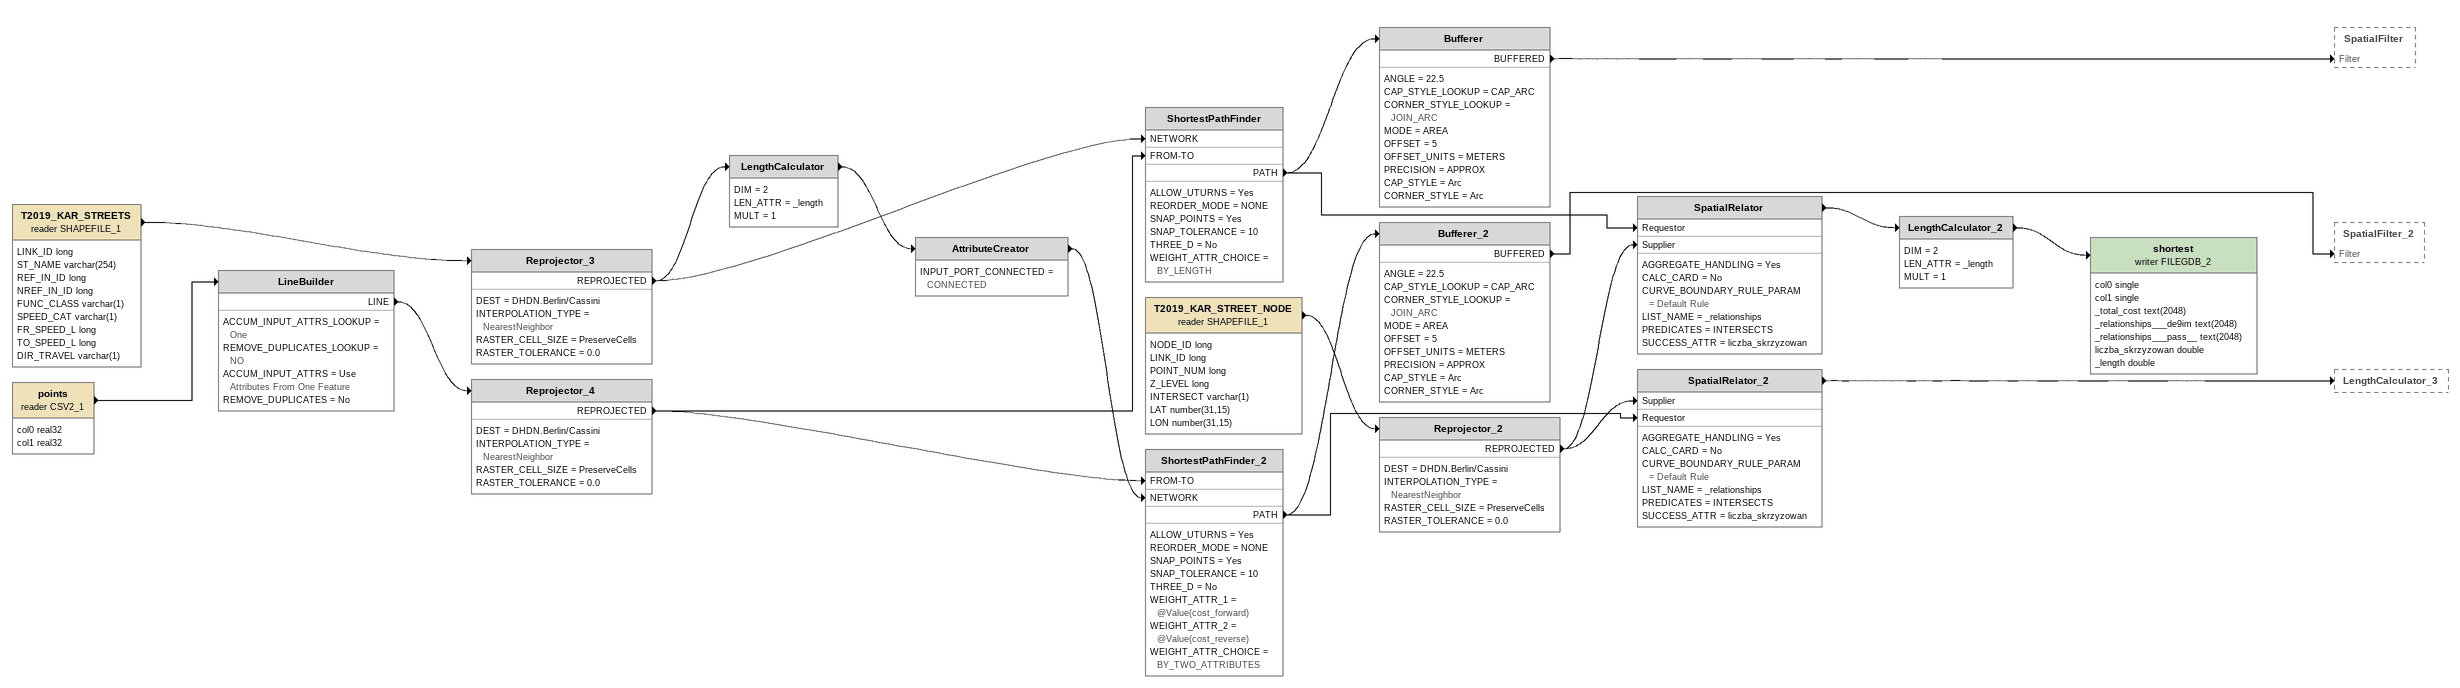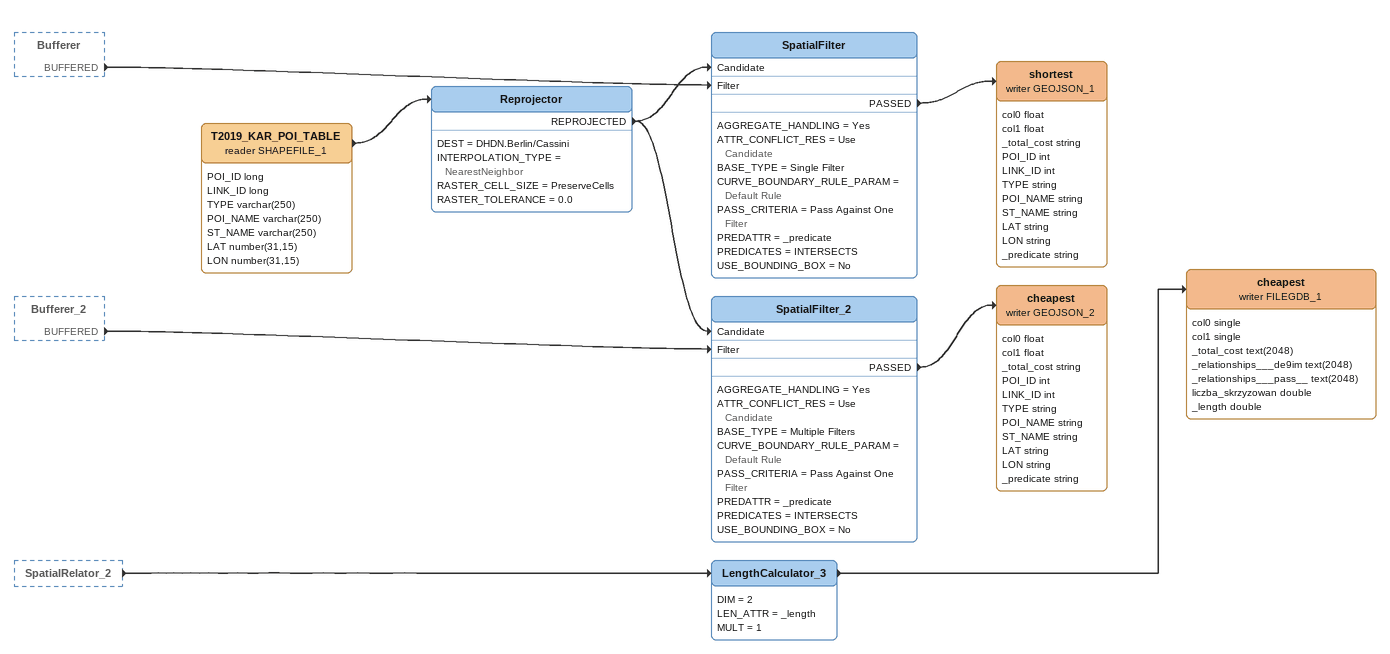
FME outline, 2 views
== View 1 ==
T2019_KAR_STREETS (reader SHAPEFILE_1)
    attributes: LINK_ID long, ST_NAME varchar(254), REF_IN_ID long, NREF_IN_ID long, FUNC_CLASS varchar(1), SPEED_CAT varchar(1), FR_SPEED_L long, TO_SPEED_L long, DIR_TRAVEL varchar(1)
    -> Reprojector_3
Reprojector_3
    DEST = DHDN.Berlin/Cassini
    INTERPOLATION_TYPE = NearestNeighbor
    RASTER_CELL_SIZE = PreserveCells
    RASTER_TOLERANCE = 0.0
    REPROJECTED -> ShortestPathFinder [NETWORK]
    REPROJECTED -> LengthCalculator
LengthCalculator
    DIM = 2
    LEN_ATTR = _length
    MULT = 1
    -> AttributeCreator
AttributeCreator
    INPUT_PORT_CONNECTED = CONNECTED
    -> ShortestPathFinder_2 [NETWORK]
points (reader CSV2_1)
    attributes: col0 real32, col1 real32
    -> LineBuilder
LineBuilder
    ACCUM_INPUT_ATTRS_LOOKUP = One
    REMOVE_DUPLICATES_LOOKUP = NO
    ACCUM_INPUT_ATTRS = Use Attributes From One Feature
    REMOVE_DUPLICATES = No
    LINE -> Reprojector_4
Reprojector_4
    DEST = DHDN.Berlin/Cassini
    INTERPOLATION_TYPE = NearestNeighbor
    RASTER_CELL_SIZE = PreserveCells
    RASTER_TOLERANCE = 0.0
    REPROJECTED -> ShortestPathFinder [FROM-TO]
    REPROJECTED -> ShortestPathFinder_2 [FROM-TO]
ShortestPathFinder
    ALLOW_UTURNS = Yes
    REORDER_MODE = NONE
    SNAP_POINTS = Yes
    SNAP_TOLERANCE = 10
    THREE_D = No
    WEIGHT_ATTR_CHOICE = BY_LENGTH
    PATH -> Bufferer
    PATH -> SpatialRelator [Requestor]
Bufferer
    ANGLE = 22.5
    CAP_STYLE_LOOKUP = CAP_ARC
    CORNER_STYLE_LOOKUP = JOIN_ARC
    MODE = AREA
    OFFSET = 5
    OFFSET_UNITS = METERS
    PRECISION = APPROX
    CAP_STYLE = Arc
    CORNER_STYLE = Arc
    BUFFERED -> SpatialFilter [Filter]
ShortestPathFinder_2
    ALLOW_UTURNS = Yes
    REORDER_MODE = NONE
    SNAP_POINTS = Yes
    SNAP_TOLERANCE = 10
    THREE_D = No
    WEIGHT_ATTR_1 = @Value(cost_forward)
    WEIGHT_ATTR_2 = @Value(cost_reverse)
    WEIGHT_ATTR_CHOICE = BY_TWO_ATTRIBUTES
    PATH -> Bufferer_2
    PATH -> SpatialRelator_2 [Requestor]
Bufferer_2
    ANGLE = 22.5
    CAP_STYLE_LOOKUP = CAP_ARC
    CORNER_STYLE_LOOKUP = JOIN_ARC
    MODE = AREA
    OFFSET = 5
    OFFSET_UNITS = METERS
    PRECISION = APPROX
    CAP_STYLE = Arc
    CORNER_STYLE = Arc
    BUFFERED -> SpatialFilter_2 [Filter]
T2019_KAR_STREET_NODE (reader SHAPEFILE_1)
    attributes: NODE_ID long, LINK_ID long, POINT_NUM long, Z_LEVEL long, INTERSECT varchar(1), LAT number(31,15), LON number(31,15)
    -> Reprojector_2
Reprojector_2
    DEST = DHDN.Berlin/Cassini
    INTERPOLATION_TYPE = NearestNeighbor
    RASTER_CELL_SIZE = PreserveCells
    RASTER_TOLERANCE = 0.0
    REPROJECTED -> SpatialRelator_2 [Supplier]
    REPROJECTED -> SpatialRelator [Supplier]
SpatialRelator
    AGGREGATE_HANDLING = Yes
    CALC_CARD = No
    CURVE_BOUNDARY_RULE_PARAM = Default Rule
    LIST_NAME = _relationships
    PREDICATES = INTERSECTS
    SUCCESS_ATTR = liczba_skrzyzowan
    -> LengthCalculator_2
LengthCalculator_2
    DIM = 2
    LEN_ATTR = _length
    MULT = 1
    -> shortest (writer FILEGDB_2)
shortest (writer FILEGDB_2)
    attributes: col0 single, col1 single, _total_cost text(2048), _relationships___de9im text(2048), _relationships___pass__ text(2048), liczba_skrzyzowan double, _length double
SpatialRelator_2
    AGGREGATE_HANDLING = Yes
    CALC_CARD = No
    CURVE_BOUNDARY_RULE_PARAM = Default Rule
    LIST_NAME = _relationships
    PREDICATES = INTERSECTS
    SUCCESS_ATTR = liczba_skrzyzowan
    -> LengthCalculator_3

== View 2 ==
Bufferer [outside]
    BUFFERED -> SpatialFilter [Filter]
Bufferer_2 [outside]
    BUFFERED -> SpatialFilter_2 [Filter]
SpatialRelator_2 [outside]
    -> LengthCalculator_3
LengthCalculator_3
    DIM = 2
    LEN_ATTR = _length
    MULT = 1
    -> cheapest (writer FILEGDB_1)
cheapest (writer FILEGDB_1)
    attributes: col0 single, col1 single, _total_cost text(2048), _relationships___de9im text(2048), _relationships___pass__ text(2048), liczba_skrzyzowan double, _length double
T2019_KAR_POI_TABLE (reader SHAPEFILE_1)
    attributes: POI_ID long, LINK_ID long, TYPE varchar(250), POI_NAME varchar(250), ST_NAME varchar(250), LAT number(31,15), LON number(31,15)
    -> Reprojector
Reprojector
    DEST = DHDN.Berlin/Cassini
    INTERPOLATION_TYPE = NearestNeighbor
    RASTER_CELL_SIZE = PreserveCells
    RASTER_TOLERANCE = 0.0
    REPROJECTED -> SpatialFilter_2 [Candidate]
    REPROJECTED -> SpatialFilter [Candidate]
SpatialFilter
    AGGREGATE_HANDLING = Yes
    ATTR_CONFLICT_RES = Use Candidate
    BASE_TYPE = Single Filter
    CURVE_BOUNDARY_RULE_PARAM = Default Rule
    PASS_CRITERIA = Pass Against One Filter
    PREDATTR = _predicate
    PREDICATES = INTERSECTS
    USE_BOUNDING_BOX = No
    PASSED -> shortest (writer GEOJSON_1)
shortest (writer GEOJSON_1)
    attributes: col0 float, col1 float, _total_cost string, POI_ID int, LINK_ID int, TYPE string, POI_NAME string, ST_NAME string, LAT string, LON string, _predicate string
SpatialFilter_2
    AGGREGATE_HANDLING = Yes
    ATTR_CONFLICT_RES = Use Candidate
    BASE_TYPE = Multiple Filters
    CURVE_BOUNDARY_RULE_PARAM = Default Rule
    PASS_CRITERIA = Pass Against One Filter
    PREDATTR = _predicate
    PREDICATES = INTERSECTS
    USE_BOUNDING_BOX = No
    PASSED -> cheapest (writer GEOJSON_2)
cheapest (writer GEOJSON_2)
    attributes: col0 float, col1 float, _total_cost string, POI_ID int, LINK_ID int, TYPE string, POI_NAME string, ST_NAME string, LAT string, LON string, _predicate string
